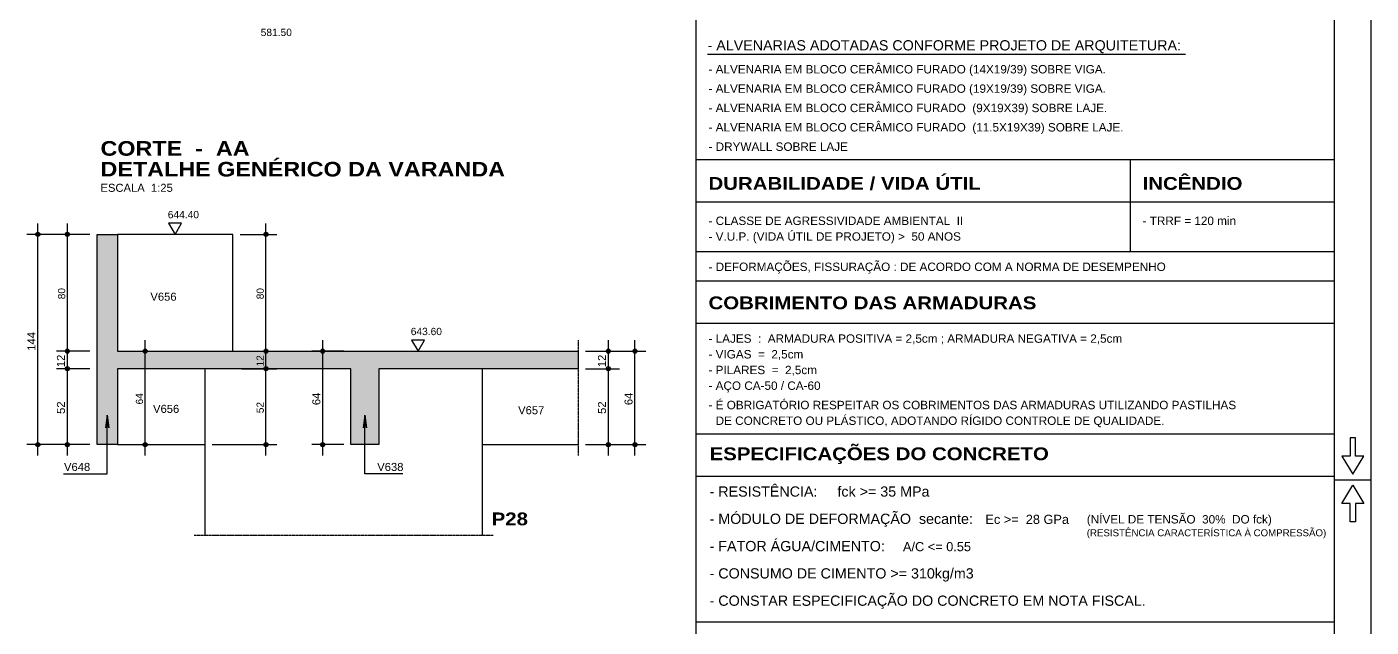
# Model space of a CAD drawing. Extents: x 0 to 7795, y 0 to 4205.
# Drawn here: x 5953 to 7795, y 1284 to 2106 of the extents above; entities that cross this region are included whole.
import ezdxf

# ---------------------------------------------------------------- set-up
doc = ezdxf.new("R2010")
doc.units = 0
doc.header["$MEASUREMENT"] = 0
doc.linetypes.add('ESTILO_TQS_0007', pattern=[2.1, 1.5, -0.2, 0.2, -0.2])
for name, color, linetype in [('MTH-179', 1, 'CONTINUOUS'), ('MTH-18', 1, 'CONTINUOUS'), ('MTH-224', 4, 'CONTINUOUS'), ('MTH-226', 6, 'CONTINUOUS'), ('MTH-230', 1, 'CONTINUOUS'), ('MTH-COTAS7', 31, 'CONTINUOUS'), ('MTH-EIXO-217', 8, 'CONTINUOUS'), ('MTH-FACE-VIGA', 7, 'CONTINUOUS'), ('MTH-LINHA-CORTE', 5, 'CONTINUOUS'), ('MTH-MARGEM', 5, 'CONTINUOUS'), ('MTH-SIMB_COTA', 3, 'CONTINUOUS'), ('MTH-SOMBRA21', 150, 'CONTINUOUS'), ('MTH-TXT', 4, 'CONTINUOUS'), ('MTH-TXT-NEGRITO', 5, 'CONTINUOUS'), ('MTH-TXT-NOTAS', 3, 'CONTINUOUS'), ('MTH-TXT2', 5, 'CONTINUOUS')]:
    doc.layers.add(name, color=color, linetype=linetype)
doc.styles.add('TQS_ARIAL', font='arial.ttf')
doc.styles.add('TQS_ARIAL_BLACK', font='ariblk.ttf')

msp = doc.modelspace()

# ---------------------------------------------------------------- linework, layer by layer
at = {"layer": 'MTH-179', "linetype": 'Continuous'}
for p, q in [((7795.004008, -0.002219), (7795.004008, 4204.998269)), ((7745.004008, 1486.247781), (7795.004008, 1486.247781))]:
    msp.add_line(p, q, dxfattribs=at)
for points in [[(7770.004008, 1493.747781), (7785.004008, 1518.747781), (7773.754008, 1518.747781), (7773.754008, 1543.747781), (7766.254008, 1543.747781), (7766.254008, 1518.747781), (7755.004008, 1518.747781), (7770.004008, 1493.747781)], [(7770.004008, 1478.747781), (7785.004008, 1453.747781), (7773.754008, 1453.747781), (7773.754008, 1428.747781), (7766.254008, 1428.747781), (7766.254008, 1453.747781), (7755.004008, 1453.747781), (7770.004008, 1478.747781)]]:
    msp.add_lwpolyline(points, dxfattribs=at)
at = {"layer": 'MTH-18', "linetype": 'Continuous'}
for p, q in [((6870.004009, 1866.769111), (7745.004008, 1866.769111)), ((6870.004008, 1700.560353), (7745.004008, 1700.560353)), ((6870.003934, 1491.237921), (7745.003934, 1491.237921))]:
    msp.add_line(p, q, dxfattribs=at)
at = {"layer": 'MTH-224', "linetype": 'Continuous'}
for points in [[(6147.449963, 1837.60098), (6156.282966, 1822.30251), (6165.115091, 1837.60098), (6147.449963, 1837.60098)], [(6480.354004, 1677.60098), (6489.187007, 1662.30251), (6498.019131, 1677.60098), (6480.354004, 1677.60098)]]:
    msp.add_lwpolyline(points, dxfattribs=at)
at = {"layer": 'MTH-226', "linetype": 'Continuous'}
for p, q in [((6870.004008, 1924.769111), (7745.004008, 1924.769111)), ((7464.782703, 1924.769111), (7464.782703, 1798.611288)), ((6870.003981, 1798.611288), (7745.003981, 1798.611288)), ((6870.004008, 1758.560353), (7745.004008, 1758.560353)), ((6870.004008, 1549.237921), (7745.004008, 1549.237921)), ((6870.004113, 1291.542811), (7745.004012, 1291.542811))]:
    msp.add_line(p, q, dxfattribs=at)
at = {"layer": 'MTH-230', "linetype": 'Continuous'}
for p, q in [((6870.004003, 49.997781), (6870.004003, 4154.998269)), ((6885.845306, 2069.136656), (7540.644502, 2069.136656))]:
    msp.add_line(p, q, dxfattribs=at)
at = {"layer": 'MTH-COTAS7', "linetype": 'Continuous'}
for p, q in [((5968.211956, 1519.30251), (5968.211956, 1837.30251)), ((6008.68837, 1647.30251), (6008.68837, 1837.30251)), ((6280.770569, 1647.30251), (6280.770569, 1837.30251)), ((6039.282895, 1822.30251), (5953.211956, 1822.30251)), ((6039.282895, 1822.30251), (5993.68837, 1822.30251)), ((6245.283038, 1822.30251), (6295.770569, 1822.30251)), ((6008.68837, 1623.30251), (6008.68837, 1677.30251)), ((6115.282641, 1519.30251), (6115.282641, 1677.30251)), ((6280.770569, 1623.30251), (6280.770569, 1677.30251)), ((6358.566188, 1519.30251), (6358.566188, 1677.30251)), ((6749.994071, 1623.30251), (6749.994071, 1677.30251)), ((6786.3823, 1519.30251), (6786.3823, 1677.30251)), ((6039.282895, 1662.30251), (5993.68837, 1662.30251)), ((6029.282895, 1662.30251), (5993.68837, 1662.30251)), ((6111.293451, 1662.30251), (6130.282641, 1662.30251)), ((6247.282897, 1662.30251), (6295.770569, 1662.30251)), ((6270.639163, 1662.30251), (6295.770569, 1662.30251)), ((6387.282899, 1662.30251), (6343.566188, 1662.30251)), ((6718.583078, 1662.30251), (6801.3823, 1662.30251)), ((6718.583078, 1662.30251), (6764.994071, 1662.30251)), ((6008.68837, 1519.30251), (6008.68837, 1653.30251)), ((6280.770569, 1519.30251), (6280.770569, 1653.30251)), ((6749.994071, 1519.30251), (6749.994071, 1653.30251)), ((6039.282895, 1638.30251), (5993.68837, 1638.30251)), ((6029.282895, 1638.30251), (5993.68837, 1638.30251)), ((6247.282897, 1638.30251), (6295.770569, 1638.30251)), ((6247.282897, 1638.30251), (6295.770569, 1638.30251)), ((6718.583078, 1638.30251), (6764.994071, 1638.30251)), ((6718.583078, 1638.30251), (6764.994071, 1638.30251)), ((6029.282895, 1534.30251), (5953.211956, 1534.30251)), ((6039.282895, 1534.30251), (5993.68837, 1534.30251)), ((6101.151289, 1534.30251), (6130.282641, 1534.30251)), ((6207.282899, 1534.30251), (6295.770569, 1534.30251)), ((6387.282899, 1534.30251), (6343.566188, 1534.30251)), ((6718.583078, 1534.30251), (6801.3823, 1534.30251)), ((6718.583078, 1534.30251), (6764.994071, 1534.30251))]:
    msp.add_line(p, q, dxfattribs=at)
for points in [[(6003.487177, 1494.30251), (6063.282895, 1494.30251), (6063.282895, 1574.540248), (6065.567104, 1557.189963), (6063.282895, 1574.540248), (6060.998687, 1557.189963)], [(6468.400369, 1494.30251), (6416.282899, 1494.30251), (6416.282899, 1574.540248), (6418.567108, 1557.189963), (6416.282899, 1574.540248), (6413.998691, 1557.189963)]]:
    msp.add_lwpolyline(points, dxfattribs=at)
at = {"layer": 'MTH-EIXO-217', "linetype": 'ESTILO_TQS_0007'}
for p, q in [((6708.583078, 1677.30251), (6708.583078, 1519.30251)), ((6592.282899, 1409.863732), (6182.282899, 1409.863732))]:
    msp.add_line(p, q, dxfattribs=at)
at = {"layer": 'MTH-FACE-VIGA', "linetype": 'Continuous'}
for p, q in [((6235.283038, 1822.30251), (6077.282895, 1822.30251)), ((6235.283038, 1662.30251), (6235.283038, 1822.30251)), ((6197.282899, 1409.863732), (6197.282899, 1638.30251)), ((6577.282899, 1409.863732), (6577.282899, 1638.30251)), ((6077.282895, 1534.30251), (6197.282899, 1534.30251)), ((6577.282899, 1534.30251), (6708.583078, 1534.30251))]:
    msp.add_line(p, q, dxfattribs=at)
at = {"layer": 'MTH-LINHA-CORTE', "linetype": 'Continuous'}
msp.add_lwpolyline([(6077.282895, 1662.30251), (6397.282899, 1662.30251), (6708.583078, 1662.30251), (6708.583078, 1638.30251), (6435.282899, 1638.30251), (6435.282899, 1534.30251), (6397.282899, 1534.30251), (6397.282899, 1638.30251), (6077.282895, 1638.30251), (6077.282895, 1534.30251), (6049.282895, 1534.30251), (6049.282895, 1822.30251), (6077.282895, 1822.30251), (6077.282895, 1662.30251)], dxfattribs=at)
at = {"layer": 'MTH-MARGEM', "linetype": 'Continuous'}
msp.add_line((7745.004008, 49.997735), (7745.004008, 4154.998269), dxfattribs=at)
at = {"layer": 'MTH-SIMB_COTA', "linetype": 'Continuous'}
for centre, radius in [((5968.211956, 1822.30251), 2.8), ((5968.211956, 1822.30251), 1.4), ((6008.68837, 1822.30251), 2.8), ((6008.68837, 1822.30251), 1.4), ((6280.770569, 1822.30251), 2.8), ((6280.770569, 1822.30251), 1.4), ((6008.68837, 1662.30251), 2.8), ((6008.68837, 1662.30251), 2.8), ((6008.68837, 1662.30251), 1.4), ((6008.68837, 1662.30251), 1.4), ((6115.282641, 1662.30251), 2.8), ((6115.282641, 1662.30251), 1.4), ((6280.770569, 1662.30251), 2.8), ((6280.770569, 1662.30251), 2.8), ((6280.770569, 1662.30251), 1.4), ((6280.770569, 1662.30251), 1.4), ((6358.566188, 1662.30251), 2.8), ((6358.566188, 1662.30251), 1.4), ((6749.994071, 1662.30251), 2.8), ((6749.994071, 1662.30251), 1.4), ((6786.3823, 1662.30251), 2.8), ((6786.3823, 1662.30251), 1.4), ((6008.68837, 1638.30251), 2.8), ((6008.68837, 1638.30251), 2.8), ((6008.68837, 1638.30251), 1.4), ((6008.68837, 1638.30251), 1.4), ((6280.770569, 1638.30251), 2.8), ((6280.770569, 1638.30251), 2.8), ((6280.770569, 1638.30251), 1.4), ((6280.770569, 1638.30251), 1.4), ((6749.994071, 1638.30251), 2.8), ((6749.994071, 1638.30251), 2.8), ((6749.994071, 1638.30251), 1.4), ((6749.994071, 1638.30251), 1.4), ((5968.211956, 1534.30251), 2.8), ((5968.211956, 1534.30251), 1.4), ((6008.68837, 1534.30251), 2.8), ((6008.68837, 1534.30251), 1.4), ((6115.282641, 1534.30251), 2.8), ((6115.282641, 1534.30251), 1.4), ((6280.770569, 1534.30251), 2.8), ((6280.770569, 1534.30251), 1.4), ((6358.566188, 1534.30251), 2.8), ((6358.566188, 1534.30251), 1.4), ((6749.994071, 1534.30251), 2.8), ((6749.994071, 1534.30251), 1.4), ((6786.3823, 1534.30251), 2.8), ((6786.3823, 1534.30251), 1.4)]:
    msp.add_circle(centre, radius, dxfattribs=at)
at = {"layer": 'MTH-SOMBRA21', "linetype": 'Continuous'}
for points in [[(6049.282895, 1534.30251), (6049.282895, 1822.30251), (6077.282895, 1822.30251)], [(6049.282895, 1534.30251), (6077.282895, 1822.30251), (6077.282895, 1534.30251)], [(6077.282895, 1638.30251), (6077.282895, 1534.30251), (6077.282895, 1822.30251)], [(6077.282895, 1638.30251), (6077.282895, 1822.30251), (6077.282895, 1662.30251)], [(6397.282899, 1662.30251), (6397.282899, 1638.30251), (6077.282895, 1662.30251)], [(6077.282895, 1638.30251), (6077.282895, 1662.30251), (6397.282899, 1638.30251)], [(6397.282899, 1662.30251), (6708.583078, 1662.30251), (6435.282899, 1638.30251)], [(6397.282899, 1662.30251), (6435.282899, 1638.30251), (6435.282899, 1534.30251)], [(6397.282899, 1662.30251), (6435.282899, 1534.30251), (6397.282899, 1534.30251)], [(6397.282899, 1662.30251), (6397.282899, 1534.30251), (6397.282899, 1638.30251)], [(6435.282899, 1638.30251), (6708.583078, 1662.30251), (6708.583078, 1638.30251)]]:
    msp.add_solid(points, dxfattribs=at)

# ---------------------------------------------------------------- texts
at = {"layer": 'MTH-COTAS7', "linetype": 'Continuous', "style": 'TQS_ARIAL'}
for s, height, p in [('80', 9.9, (6005.71837, 1733.39251)), ('80', 9.9, (6277.800569, 1733.39251)), ('144', 11, (5964.911956, 1662.90251)), ('12', 11, (6005.38837, 1640.40251)), ('12', 9.9, (6277.800569, 1641.39251)), ('12', 11, (6746.694071, 1640.40251)), ('64', 9.9, (6112.312641, 1589.39251)), ('64', 11, (6355.266188, 1588.40251)), ('64', 11, (6783.0823, 1588.40251)), ('52', 11, (6005.38837, 1576.40251)), ('52', 9.9, (6277.800569, 1577.39251)), ('52', 11, (6746.694071, 1576.40251))]:
    msp.add_text(s, height=height, rotation=90, dxfattribs=at).set_placement(p)
at = {"layer": 'MTH-TXT', "linetype": 'Continuous', "style": 'TQS_ARIAL'}
for s, p in [('581.50', (6273.572714, 2093.863087)), ('644.40', (6146.282966, 1844.30251)), ('643.60', (6479.187007, 1684.30251))]:
    msp.add_text(s, height=10, dxfattribs=at).set_placement(p)
for s, p in [('V656', (6122.421458, 1731.42792)), ('V656', (6126.093659, 1577.795093)), ('V657', (6626.274502, 1575.959213)), ('V648', (6004.07587, 1498.30251)), ('V638', (6433.255338, 1498.30251))]:
    msp.add_text(s, height=11, rotation=360, dxfattribs=at).set_placement(p)
at = {"layer": 'MTH-TXT-NEGRITO', "linetype": 'Continuous', "style": 'TQS_ARIAL_BLACK'}
for s, height, p in [('CORTE  -  AA', 20, (6054.058846, 1929.967118)), ('DETALHE GENÉRICO DA VARANDA', 20, (6054.058846, 1901.535955)), ('DURABILIDADE / VIDA ÚTIL', 17.5, (6887.113384, 1883.269111)), ('INCÊNDIO', 17.5, (7481.89228, 1883.269111)), ('COBRIMENTO DAS ARMADURAS', 17.5, (6887.113585, 1719.743219)), ('ESPECIFICAÇÕES DO CONCRETO', 17.5, (6888.625478, 1513.046782)), ('P28', 17.5, (6589.954614, 1423.910834))]:
    msp.add_text(s, height=height, dxfattribs=at).set_placement(p)
at = {"layer": 'MTH-TXT-NOTAS', "linetype": 'Continuous', "style": 'TQS_ARIAL'}
for s, height, p in [('- ALVENARIA EM BLOCO CERÂMICO FURADO (14X19/39) SOBRE VIGA.', 11.5, (6887.113484, 2042.636656)), ('- ALVENARIA EM BLOCO CERÂMICO FURADO (19X19/39) SOBRE VIGA.', 11.5, (6887.113484, 2016.136656)), ('- ALVENARIA EM BLOCO CERÂMICO FURADO  (9X19X39) SOBRE LAJE.', 11.5, (6887.113484, 1989.636656)), ('- ALVENARIA EM BLOCO CERÂMICO FURADO  (11.5X19X39) SOBRE LAJE.', 11.5, (6887.113484, 1963.136656)), ('- DRYWALL SOBRE LAJE', 11.5, (6887.113484, 1936.636656)), ('ESCALA  1:25', 11, (6054.058846, 1880.535955)), ('- CLASSE DE AGRESSIVIDADE AMBIENTAL  II', 11.5, (6887.113384, 1835.111288)), ('- TRRF = 120 min', 11.5, (7481.892051, 1835.111288)), ('- V.U.P. (VIDA ÚTIL DE PROJETO) >  50 ANOS ', 11.5, (6887.113384, 1813.611288)), ('- DEFORMAÇÕES, FISSURAÇÃO : DE ACORDO COM A NORMA DE DESEMPENHO', 11.5, (6887.113356, 1772.111288)), ('- LAJES  :  ARMADURA POSITIVA = 2,5cm ; ARMADURA NEGATIVA = 2,5cm ', 11.5, (6887.113383, 1673.833133)), ('- VIGAS  =  2,5cm', 11.5, (6887.113383, 1652.333133)), ('- PILARES  =  2,5cm', 11.5, (6887.113383, 1630.833133)), ('- AÇO CA-50 / CA-60', 11.5, (6887.113383, 1609.333133)), ('- É OBRIGATÓRIO RESPEITAR OS COBRIMENTOS DAS ARMADURAS UTILIZANDO PASTILHAS', 11.5, (6887.113383, 1582.833133)), ('DE CONCRETO OU PLÁSTICO, ADOTANDO RÍGIDO CONTROLE DE QUALIDADE.', 11.5, (6896.900859, 1561.333133)), ('fck >= 35 MPa ', 14, (7063.807786, 1463.136673)), ('- MÓDULO DE DEFORMAÇÃO  secante:', 14, (6888.625331, 1425.765473)), ('Ec >=  28 GPa', 12.5, (7266.528866, 1425.766063)), ('(NÍVEL DE TENSÃO  30%  DO fck)', 11.5, (7405.425799, 1426.341135)), ('(RESISTÊNCIA CARACTERÍSTICA À COMPRESSÃO)', 9.5, (7405.425799, 1408.841135)), ('A/C <= 0.55', 12.5, (7153.599146, 1388.395169)), ('- CONSUMO DE CIMENTO >= 310kg/m3', 14, (6888.625405, 1351.023774)), ('- CONSTAR ESPECIFICAÇÃO DO CONCRETO EM NOTA FISCAL.', 14, (6888.625405, 1313.652924))]:
    msp.add_text(s, height=height, dxfattribs=at).set_placement(p)
for s, p in [('- RESISTÊNCIA:', (6888.625258, 1463.136292)), ('- FATOR ÁGUA/CIMENTO:', (6888.625405, 1388.394623))]:
    msp.add_text(s, height=14, rotation=0.000113, dxfattribs=at).set_placement(p)
at = {"layer": 'MTH-TXT2', "linetype": 'Continuous', "style": 'TQS_ARIAL'}
msp.add_text('- ALVENARIAS ADOTADAS CONFORME PROJETO DE ARQUITETURA:', height=14, dxfattribs=at).set_placement((6885.845306, 2074.136656))

doc.saveas('drawing.dxf')
